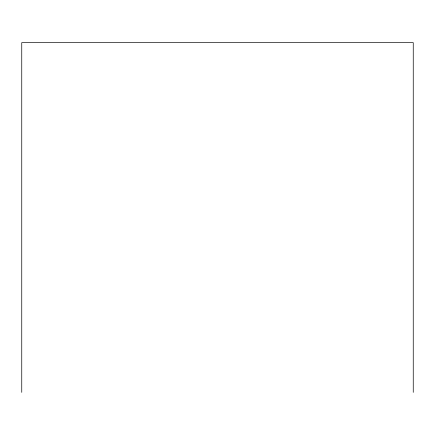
<?xml version="1.0" encoding="UTF-8"?>
<svg xmlns="http://www.w3.org/2000/svg" width="435" height="435" viewBox="0 0 435 435"><rect width="100%" height="100%" fill="white"/><g stroke="black" fill="none" stroke-linecap="round" stroke-linejoin="round"><path stroke-width="0.65" d="M413.25 392.359L413.25 42.641L21.75 42.641L21.75 392.359"/></g></svg>
